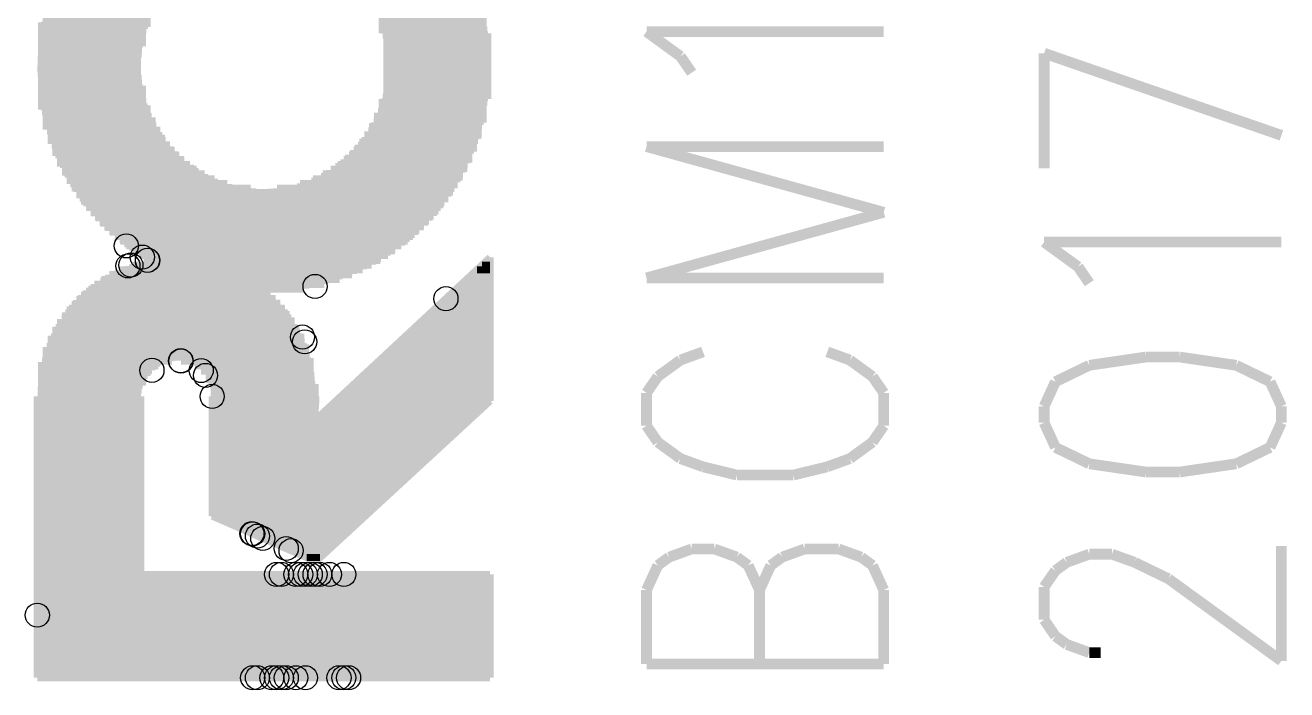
# Model space of a CAD drawing. Header units: millimetres. Extents: x 0 to 297, y 0 to 210.
# Drawn here: x 31.03 to 36.27, y 95.79 to 98.55 of the extents above; entities that cross this region are included whole.
import ezdxf

# ---------------------------------------------------------------- set-up
doc = ezdxf.new("R2010")
doc.units = ezdxf.units.MM
doc.header["$LTSCALE"] = 16.335
doc.layers.add('1', color=7, linetype='CONTINUOUS')

msp = doc.modelspace()

# ---------------------------------------------------------------- linework, layer by layer
at = {"layer": '1', "color": 9, "linetype": 'Continuous'}
for points, const_width in [([(31.5383, 98.5438), (31.5383, 99.1864)], 0.0297), ([(31.4787, 97.6147), (31.4787, 99.1478)], 0.0297), ([(31.4985, 97.6014), (31.4985, 99.161)], 0.0297), ([(31.5185, 98.463), (31.5185, 99.1742)], 0.0297), ([(32.514, 98.5171), (32.514, 99.1821)], 0.0297), ([(32.5338, 97.5936), (32.5338, 99.1699)], 0.0297), ([(32.5538, 97.607), (32.5538, 99.1564)], 0.0297), ([(32.5736, 97.6202), (32.5736, 99.1422)], 0.0297), ([(31.3989, 97.6776), (31.3989, 99.0845)], 0.0297), ([(31.419, 97.6611), (31.419, 99.1013)], 0.0297), ([(31.4388, 97.6446), (31.4388, 99.1178)], 0.0297), ([(31.4588, 97.6291), (31.4588, 99.1333)], 0.0297), ([(32.5935, 97.6357), (32.5935, 99.1277)], 0.0297), ([(32.6135, 97.6512), (32.6135, 99.1112)], 0.0297), ([(32.6333, 97.6677), (32.6333, 99.0947)], 0.0297), ([(31.3593, 97.7152), (31.3593, 99.047)], 0.0297), ([(31.3791, 97.6964), (31.3791, 99.0658)], 0.0297), ([(32.6534, 97.6855), (32.6534, 99.0779)], 0.0297), ([(32.6732, 97.703), (32.6732, 99.0591)], 0.0297), ([(32.693, 97.7231), (32.693, 99.0393)], 0.0297), ([(31.2996, 97.7805), (31.2996, 98.9817)], 0.0297), ([(31.3194, 97.7574), (31.3194, 99.005)], 0.0297), ([(31.3392, 97.7363), (31.3392, 99.0261)], 0.0297), ([(32.7131, 97.7442), (32.7131, 99.0183)], 0.0297), ([(32.7329, 97.7663), (32.7329, 98.9962)], 0.0297), ([(31.2597, 97.8326), (31.2597, 98.9299)], 0.0297), ([(31.2795, 97.8059), (31.2795, 98.9563)], 0.0297), ([(32.7527, 97.7904), (32.7527, 98.9718)], 0.0297), ([(32.7728, 97.8161), (32.7728, 98.9464)], 0.0297), ([(31.2396, 97.8613), (31.2396, 98.9009)], 0.0297), ([(32.7926, 97.8438), (32.7926, 98.9187)], 0.0297), ([(32.8127, 97.8735), (32.8127, 98.89)], 0.0297), ([(31.2, 97.9266), (31.2, 98.8359)], 0.0297), ([(31.2198, 97.8923), (31.2198, 98.8702)], 0.0297), ([(32.8325, 97.9055), (32.8325, 98.8567)], 0.0297), ([(32.8523, 97.941), (32.8523, 98.8214)], 0.0297), ([(31.1799, 97.9642), (31.1799, 98.798)], 0.0297), ([(32.8724, 97.9807), (32.8724, 98.7815)], 0.0297), ([(31.1601, 98.0073), (31.1601, 98.7551)], 0.0297), ([(32.8922, 98.0261), (32.8922, 98.7363)], 0.0297), ([(31.1403, 98.0571), (31.1403, 98.7053)], 0.0297), ([(32.9122, 98.0792), (32.9122, 98.6832)], 0.0297), ([(31.1203, 98.1178), (31.1203, 98.6444)], 0.0297), ([(32.932, 98.1468), (32.932, 98.6157)], 0.0297), ([(31.1004, 98.1999), (31.1004, 98.5626)], 0.0297), ([(31.0926, 98.5105), (31.5295, 98.5105)], 0.0297), ([(31.0949, 98.5306), (31.535, 98.5306)], 0.0297), ([(31.0982, 98.5504), (31.5416, 98.5504)], 0.0297), ([(32.5041, 98.5504), (32.9465, 98.5504)], 0.0297), ([(32.5107, 98.5306), (32.9508, 98.5306)], 0.0297), ([(32.5162, 98.5105), (32.9531, 98.5105)], 0.0297), ([(32.9519, 98.2451), (32.9519, 98.5171)], 0.0297), ([(33.7514, 98.4219), (33.6107, 98.5242)], 0.0446), ([(33.6107, 98.5242), (34.5952, 98.5242)], 0.0446), ([(31.0872, 98.4709), (31.5206, 98.4709)], 0.0297), ([(31.0893, 98.4907), (31.5241, 98.4907)], 0.0297), ([(32.5206, 98.4907), (32.9564, 98.4907)], 0.0297), ([(32.5249, 98.4709), (32.9585, 98.4709)], 0.0297), ([(31.0837, 98.4109), (31.5129, 98.4109)], 0.0297), ([(31.085, 98.431), (31.5152, 98.431)], 0.0297), ([(31.086, 98.4508), (31.5173, 98.4508)], 0.0297), ([(32.5282, 98.4508), (32.9597, 98.4508)], 0.0297), ([(32.5305, 98.431), (32.9607, 98.431)], 0.0297), ([(32.5317, 98.4109), (32.9618, 98.4109)], 0.0297), ([(33.7982, 98.3538), (33.7514, 98.4219)], 0.0446), ([(35.2607, 97.9573), (35.2607, 98.4346)], 0.0446), ([(35.2607, 98.4346), (36.2452, 98.0937)], 0.0446), ([(31.0827, 98.3713), (31.5129, 98.3713)], 0.0297), ([(31.0837, 98.3911), (31.5129, 98.3911)], 0.0297), ([(31.0837, 98.3513), (31.5129, 98.3513)], 0.0297), ([(32.5317, 98.3513), (32.9618, 98.3513)], 0.0297), ([(32.5328, 98.3911), (32.9618, 98.3911)], 0.0297), ([(32.5328, 98.3713), (32.9618, 98.3713)], 0.0297), ([(31.085, 98.3314), (31.5152, 98.3314)], 0.0297), ([(31.086, 98.3114), (31.5173, 98.3114)], 0.0297), ([(31.5185, 97.5882), (31.5185, 98.2994)], 0.0297), ([(32.5282, 98.3114), (32.9597, 98.3114)], 0.0297), ([(32.5305, 98.3314), (32.9607, 98.3314)], 0.0297), ([(31.0872, 98.2916), (31.5206, 98.2916)], 0.0297), ([(31.0893, 98.2717), (31.5241, 98.2717)], 0.0297), ([(31.0916, 98.2517), (31.5284, 98.2517)], 0.0297), ([(32.514, 97.5804), (32.514, 98.2451)], 0.0297), ([(32.5162, 98.2517), (32.9531, 98.2517)], 0.0297), ([(32.5206, 98.2717), (32.9564, 98.2717)], 0.0297), ([(32.5249, 98.2916), (32.9585, 98.2916)], 0.0297), ([(31.0949, 98.2319), (31.535, 98.2319)], 0.0297), ([(31.0982, 98.2121), (31.5406, 98.2121)], 0.0297), ([(31.1025, 98.192), (31.5482, 98.192)], 0.0297), ([(31.5383, 97.0947), (31.5383, 98.2187)], 0.0297), ([(32.4962, 98.192), (32.943, 98.192)], 0.0297), ([(32.5041, 98.2121), (32.9475, 98.2121)], 0.0297), ([(32.5107, 98.2319), (32.9508, 98.2319)], 0.0297), ([(31.1071, 98.1722), (31.5571, 98.1722)], 0.0297), ([(31.1114, 98.1521), (31.566, 98.1521)], 0.0297), ([(31.5584, 97.1181), (31.5584, 98.1689)], 0.0297), ([(32.4741, 97.5572), (32.4741, 98.1445)], 0.0297), ([(32.4787, 98.1521), (32.9343, 98.1521)], 0.0297), ([(32.4886, 98.1722), (32.9386, 98.1722)], 0.0297), ([(32.4941, 97.5682), (32.4941, 98.1877)], 0.0297), ([(31.117, 98.1323), (31.5772, 98.1323)], 0.0297), ([(31.1225, 98.1125), (31.5881, 98.1125)], 0.0297), ([(31.1281, 98.0924), (31.6013, 98.0924)], 0.0297), ([(31.5782, 97.1336), (31.5782, 98.13)], 0.0297), ([(31.598, 97.1445), (31.598, 98.097)], 0.0297), ([(32.4431, 98.0924), (32.9176, 98.0924)], 0.0297), ([(32.4543, 97.5471), (32.4543, 98.1102)], 0.0297), ([(32.4563, 98.1125), (32.9232, 98.1125)], 0.0297), ([(32.4685, 98.1323), (32.9287, 98.1323)], 0.0297), ([(31.1347, 98.0726), (31.6158, 98.0726)], 0.0297), ([(31.1424, 98.0528), (31.6323, 98.0528)], 0.0297), ([(31.6181, 97.1524), (31.6181, 98.0693)], 0.0297), ([(31.6379, 97.1567), (31.6379, 98.0459)], 0.0297), ([(32.4134, 98.0528), (32.9033, 98.0528)], 0.0297), ([(32.4144, 97.5273), (32.4144, 98.0548)], 0.0297), ([(32.4289, 98.0726), (32.911, 98.0726)], 0.0297), ([(32.4342, 97.5372), (32.4342, 98.0802)], 0.0297), ([(33.6107, 98.047), (34.5952, 97.7742)], 0.0446), ([(33.6107, 98.047), (34.5952, 98.047)], 0.0446), ([(31.1502, 98.0327), (31.6491, 98.0327)], 0.0297), ([(31.1579, 98.0129), (31.6689, 98.0129)], 0.0297), ([(31.1667, 97.9929), (31.691, 97.9929)], 0.0297), ([(31.6577, 97.158), (31.6577, 98.0238)], 0.0297), ([(31.6778, 97.158), (31.6778, 98.005)], 0.0297), ([(31.6976, 97.1534), (31.6976, 97.9875)], 0.0297), ([(32.3547, 97.5019), (32.3547, 97.9941)], 0.0297), ([(32.3547, 97.9929), (32.879, 97.9929)], 0.0297), ([(32.3745, 97.5108), (32.3745, 98.0129)], 0.0297), ([(32.3758, 98.0129), (32.8878, 98.0129)], 0.0297), ([(32.3946, 97.5184), (32.3946, 98.0327)], 0.0297), ([(32.3956, 98.0327), (32.8955, 98.0327)], 0.0297), ([(31.1766, 97.973), (31.7164, 97.973)], 0.0297), ([(31.1866, 97.9532), (31.7441, 97.9532)], 0.0297), ([(31.1967, 97.9332), (31.7774, 97.9332)], 0.0297), ([(31.7177, 97.1468), (31.7177, 97.972)], 0.0297), ([(31.7375, 97.1369), (31.7375, 97.9576)], 0.0297), ([(31.7573, 97.1224), (31.7573, 97.9454)], 0.0297), ([(31.7774, 97.1003), (31.7774, 97.9332)], 0.0297), ([(32.2673, 97.9332), (32.849, 97.9332)], 0.0297), ([(32.2749, 97.4765), (32.2749, 97.9377)], 0.0297), ([(32.295, 97.4821), (32.295, 97.9499)], 0.0297), ([(32.3003, 97.9532), (32.8591, 97.9532)], 0.0297), ([(32.3148, 97.4887), (32.3148, 97.9631)], 0.0297), ([(32.3293, 97.973), (32.869, 97.973)], 0.0297), ([(32.3346, 97.4953), (32.3346, 97.9786)], 0.0297), ([(31.2076, 97.9134), (31.8183, 97.9134)], 0.0297), ([(31.2198, 97.8933), (31.8713, 97.8933)], 0.0297), ([(31.7972, 97.066), (31.7972, 97.9233)], 0.0297), ([(31.8172, 96.5087), (31.8172, 97.9144)], 0.0297), ([(31.837, 96.4998), (31.837, 97.9055)], 0.0297), ([(31.8569, 96.492), (31.8569, 97.8989)], 0.0297), ([(31.8769, 96.4831), (31.8769, 97.8923)], 0.0297), ([(31.8967, 96.4744), (31.8967, 97.8867)], 0.0297), ([(31.9165, 96.4656), (31.9165, 97.8824)], 0.0297), ([(31.9366, 96.4567), (31.9366, 97.878)], 0.0297), ([(32.1157, 97.4465), (32.1157, 97.8801)], 0.0297), ([(32.1358, 97.4488), (32.1358, 97.8834)], 0.0297), ([(32.1556, 97.4511), (32.1556, 97.889)], 0.0297), ([(32.1733, 97.8933), (32.8259, 97.8933)], 0.0297), ([(32.1754, 97.4544), (32.1754, 97.8946)], 0.0297), ([(32.1954, 97.4577), (32.1954, 97.9012)], 0.0297), ([(32.2153, 97.462), (32.2153, 97.9088)], 0.0297), ([(32.2274, 97.9134), (32.8381, 97.9134)], 0.0297), ([(32.2353, 97.4666), (32.2353, 97.9177)], 0.0297), ([(32.2551, 97.4709), (32.2551, 97.9276)], 0.0297), ([(31.232, 97.8735), (31.9676, 97.8735)], 0.0297), ([(31.2452, 97.8537), (32.8005, 97.8537)], 0.0297), ([(31.2584, 97.8336), (32.787, 97.8336)], 0.0297), ([(31.9564, 96.4478), (31.9564, 97.8758)], 0.0297), ([(31.9765, 96.4389), (31.9765, 97.8735)], 0.0297), ([(31.9963, 96.43), (31.9963, 97.8712)], 0.0297), ([(32.0161, 96.4214), (32.0161, 97.8712)], 0.0297), ([(32.0362, 96.4125), (32.0362, 97.8712)], 0.0297), ([(32.056, 97.4422), (32.056, 97.8725)], 0.0297), ([(32.0758, 97.4432), (32.0758, 97.8735)], 0.0297), ([(32.0771, 97.8735), (32.8137, 97.8735)], 0.0297), ([(32.0959, 97.4445), (32.0959, 97.8768)], 0.0297), ([(31.2739, 97.8138), (32.7715, 97.8138)], 0.0297), ([(31.2894, 97.794), (32.7563, 97.794)], 0.0297), ([(31.3049, 97.7739), (32.7408, 97.7739)], 0.0297), ([(33.6107, 97.5016), (34.5952, 97.7742)], 0.0446), ([(31.3227, 97.7541), (32.723, 97.7541)], 0.0297), ([(31.3415, 97.734), (32.7042, 97.734)], 0.0297), ([(31.3603, 97.7142), (32.6854, 97.7142)], 0.0297), ([(31.3814, 97.6944), (32.6643, 97.6944)], 0.0297), ([(31.4035, 97.6743), (32.6422, 97.6743)], 0.0297), ([(31.4266, 97.6545), (32.6191, 97.6545)], 0.0297), ([(31.4522, 97.6347), (32.5935, 97.6347)], 0.0297), ([(35.4014, 97.5481), (35.2607, 97.6505)], 0.0446), ([(35.2607, 97.6505), (36.2452, 97.6505)], 0.0446), ([(31.4787, 97.6147), (32.567, 97.6147)], 0.0297), ([(31.4985, 95.8417), (31.4985, 97.5649)], 0.0297), ([(31.5086, 97.5948), (32.5383, 97.5948)], 0.0297), ([(31.5185, 97.0538), (31.5185, 97.5705)], 0.0297), ([(31.5396, 97.5748), (32.5061, 97.5748)], 0.0297), ([(32.2285, 96.9045), (32.9618, 97.587)], 0.0297), ([(32.9519, 96.9819), (32.9519, 97.5771)], 0.0297), ([(32.9618, 96.9908), (32.9618, 97.587)], 0.0297), ([(31.3791, 95.8417), (31.3791, 97.5151)], 0.0297), ([(31.3814, 97.5151), (32.389, 97.5151)], 0.0297), ([(31.3989, 95.8417), (31.3989, 97.525)], 0.0297), ([(31.419, 95.8417), (31.419, 97.5351)], 0.0297), ([(31.4212, 97.5351), (32.4322, 97.5351)], 0.0297), ([(31.4388, 95.8417), (31.4388, 97.5438)], 0.0297), ([(31.4588, 95.8417), (31.4588, 97.5517)], 0.0297), ([(31.471, 97.555), (32.4708, 97.555)], 0.0297), ([(31.4787, 95.8417), (31.4787, 97.5583)], 0.0297), ([(32.8856, 97.5151), (32.9618, 97.5151)], 0.0297), ([(32.8922, 96.9268), (32.8922, 97.5217)], 0.0297), ([(32.9077, 97.5351), (32.9618, 97.5351)], 0.0297), ([(32.9122, 96.9443), (32.9122, 97.5405)], 0.0297), ([(32.9287, 97.555), (32.9618, 97.555)], 0.0297), ([(32.932, 96.9631), (32.932, 97.5593)], 0.0297), ([(35.4482, 97.48), (35.4014, 97.5481)], 0.0446), ([(31.2996, 95.8417), (31.2996, 97.461)], 0.0297), ([(31.3194, 95.8417), (31.3194, 97.4765)], 0.0297), ([(31.3194, 97.4752), (32.2739, 97.4752)], 0.0297), ([(31.3392, 95.8417), (31.3392, 97.4907)], 0.0297), ([(31.3481, 97.4953), (32.3369, 97.4953)], 0.0297), ([(31.3593, 95.8417), (31.3593, 97.5029)], 0.0297), ([(32.8325, 96.8714), (32.8325, 97.4666)], 0.0297), ([(32.8424, 97.4752), (32.9618, 97.4752)], 0.0297), ([(32.8523, 96.8902), (32.8523, 97.4854)], 0.0297), ([(32.8645, 97.4953), (32.9618, 97.4953)], 0.0297), ([(32.8724, 96.908), (32.8724, 97.5042)], 0.0297), ([(33.6107, 97.5016), (34.5952, 97.5016)], 0.0446), ([(31.2498, 97.4155), (32.0715, 97.4155)], 0.0297), ([(31.2597, 95.8417), (31.2597, 97.4267)], 0.0297), ([(31.2706, 97.4356), (32.0504, 97.4356)], 0.0297), ([(31.2795, 95.8417), (31.2795, 97.4445)], 0.0297), ([(31.294, 97.4554), (32.1866, 97.4554)], 0.0297), ([(32.056, 96.4046), (32.056, 97.43)], 0.0297), ([(32.0758, 96.3957), (32.0758, 97.4112)], 0.0297), ([(32.7728, 96.8171), (32.7728, 97.4112)], 0.0297), ([(32.7784, 97.4155), (32.9618, 97.4155)], 0.0297), ([(32.7926, 96.8349), (32.7926, 97.43)], 0.0297), ([(32.8005, 97.4356), (32.9618, 97.4356)], 0.0297), ([(32.8127, 96.8537), (32.8127, 97.4478)], 0.0297), ([(32.8213, 97.4554), (32.9618, 97.4554)], 0.0297), ([(31.1987, 97.3558), (32.1223, 97.3558)], 0.0297), ([(31.2, 95.8417), (31.2, 97.3591)], 0.0297), ([(31.2142, 97.3759), (32.1068, 97.3759)], 0.0297), ([(31.2198, 95.8417), (31.2198, 97.3835)], 0.0297), ([(31.231, 97.3957), (32.0903, 97.3957)], 0.0297), ([(31.2396, 95.8417), (31.2396, 97.4056)], 0.0297), ([(32.0959, 96.3871), (32.0959, 97.3891)], 0.0297), ([(32.1157, 96.3782), (32.1157, 97.3647)], 0.0297), ([(32.7131, 96.762), (32.7131, 97.3558)], 0.0297), ([(32.7141, 97.3558), (32.9618, 97.3558)], 0.0297), ([(32.7329, 96.7795), (32.7329, 97.3746)], 0.0297), ([(32.7362, 97.3759), (32.9618, 97.3759)], 0.0297), ([(32.7527, 96.7983), (32.7527, 97.3924)], 0.0297), ([(32.7573, 97.3957), (32.9618, 97.3957)], 0.0297), ([(31.1711, 97.3159), (32.15, 97.3159)], 0.0297), ([(31.1799, 95.8417), (31.1799, 97.3314)], 0.0297), ([(31.1845, 97.336), (32.1368, 97.336)], 0.0297), ([(32.1358, 96.3693), (32.1358, 97.338)], 0.0297), ([(32.1556, 96.3604), (32.1556, 97.306)], 0.0297), ([(32.6709, 97.3159), (32.9618, 97.3159)], 0.0297), ([(32.6732, 96.7254), (32.6732, 97.3182)], 0.0297), ([(32.693, 96.7432), (32.693, 97.337)], 0.0297), ([(32.693, 97.336), (32.9618, 97.336)], 0.0297), ([(31.1391, 97.2563), (32.1832, 97.2563)], 0.0297), ([(31.1403, 95.8417), (31.1403, 97.2618)], 0.0297), ([(31.1479, 97.2763), (32.1733, 97.2763)], 0.0297), ([(31.1591, 97.2961), (32.1622, 97.2961)], 0.0297), ([(31.1601, 95.8417), (31.1601, 97.2994)], 0.0297), ([(32.1754, 96.3515), (32.1754, 97.2707)], 0.0297), ([(32.6069, 97.2563), (32.9618, 97.2563)], 0.0297), ([(32.6135, 96.67), (32.6135, 97.2629)], 0.0297), ([(32.629, 97.2763), (32.9618, 97.2763)], 0.0297), ([(32.6333, 96.6888), (32.6333, 97.2817)], 0.0297), ([(32.6498, 97.2961), (32.9618, 97.2961)], 0.0297), ([(32.6534, 96.7066), (32.6534, 97.3005)], 0.0297), ([(31.1203, 95.8417), (31.1203, 97.2154)], 0.0297), ([(31.1213, 97.2164), (32.1998, 97.2164)], 0.0297), ([(31.1291, 97.2364), (32.1921, 97.2364)], 0.0297), ([(32.1954, 96.3426), (32.1954, 97.2265)], 0.0297), ([(32.5538, 96.6149), (32.5538, 97.2077)], 0.0297), ([(32.5637, 97.2164), (32.9618, 97.2164)], 0.0297), ([(32.5736, 96.6337), (32.5736, 97.2265)], 0.0297), ([(32.5858, 97.2364), (32.9618, 97.2364)], 0.0297), ([(32.5935, 96.6512), (32.5935, 97.2453)], 0.0297), ([(33.8452, 97.1948), (33.7514, 97.1605)], 0.0446), ([(34.4545, 97.1605), (34.3608, 97.1948)], 0.0446), ([(31.1004, 95.8417), (31.1004, 97.1524)], 0.0297), ([(31.1025, 97.1567), (31.6422, 97.1567)], 0.0297), ([(31.1081, 97.1768), (32.213, 97.1768)], 0.0297), ([(31.1147, 97.1966), (32.2064, 97.1966)], 0.0297), ([(31.6788, 97.1567), (32.2186, 97.1567)], 0.0297), ([(32.2153, 96.334), (32.2153, 97.1689)], 0.0297), ([(32.4941, 96.5606), (32.4941, 97.1524)], 0.0297), ([(32.4995, 97.1567), (32.9618, 97.1567)], 0.0297), ([(32.514, 96.5783), (32.514, 97.1712)], 0.0297), ([(32.5216, 97.1768), (32.9618, 97.1768)], 0.0297), ([(32.5338, 96.5971), (32.5338, 97.1889)], 0.0297), ([(32.5427, 97.1966), (32.9618, 97.1966)], 0.0297), ([(33.7514, 97.1605), (33.6577, 97.0924)], 0.0446), ([(34.5482, 97.0924), (34.4545, 97.1605)], 0.0446), ([(35.4482, 97.1389), (35.3077, 97.0708)], 0.0446), ([(35.6826, 97.1732), (35.4482, 97.1389)], 0.0446), ([(35.8233, 97.1732), (35.6826, 97.1732)], 0.0446), ([(36.0578, 97.1389), (35.8233, 97.1732)], 0.0446), ([(36.1982, 97.0708), (36.0578, 97.1389)], 0.0446), ([(31.0905, 97.097), (31.5406, 97.097)], 0.0297), ([(31.0938, 97.1171), (31.5584, 97.1171)], 0.0297), ([(31.0971, 97.1369), (31.5848, 97.1369)], 0.0297), ([(31.7365, 97.1369), (32.2241, 97.1369)], 0.0297), ([(31.7629, 97.1171), (32.2274, 97.1171)], 0.0297), ([(31.7807, 97.097), (32.2318, 97.097)], 0.0297), ([(32.4342, 96.5052), (32.4342, 97.097)], 0.0297), ([(32.4355, 97.097), (32.9618, 97.097)], 0.0297), ([(32.4543, 96.5242), (32.4543, 97.1158)], 0.0297), ([(32.4576, 97.1171), (32.9618, 97.1171)], 0.0297), ([(32.4741, 96.5418), (32.4741, 97.1336)], 0.0297), ([(32.4787, 97.1369), (32.9618, 97.1369)], 0.0297), ([(33.6577, 97.0924), (33.6107, 97.0244)], 0.0446), ([(34.5952, 97.0244), (34.5482, 97.0924)], 0.0446), ([(31.085, 97.0571), (31.5206, 97.0571)], 0.0297), ([(31.0872, 97.0772), (31.5284, 97.0772)], 0.0297), ([(31.7929, 97.0772), (32.234, 97.0772)], 0.0297), ([(31.8005, 97.0571), (32.2363, 97.0571)], 0.0297), ([(32.2353, 96.9555), (32.2353, 97.0617)], 0.0297), ([(32.3745, 96.4501), (32.3745, 97.0416)], 0.0297), ([(32.3923, 97.0571), (32.9618, 97.0571)], 0.0297), ([(32.3946, 96.4689), (32.3946, 97.0594)], 0.0297), ([(32.4144, 96.4864), (32.4144, 97.0782)], 0.0297), ([(32.4144, 97.0772), (32.9618, 97.0772)], 0.0297), ([(35.3077, 97.0708), (35.2607, 96.9685)], 0.0446), ([(36.2452, 96.9685), (36.1982, 97.0708)], 0.0446), ([(31.0827, 95.8417), (31.0827, 97.0096)], 0.0297), ([(31.0827, 96.9974), (31.5119, 96.9974)], 0.0297), ([(31.0837, 97.0373), (31.5152, 97.0373)], 0.0297), ([(31.0837, 97.0175), (31.5129, 97.0175)], 0.0297), ([(31.5119, 96.2707), (31.5119, 97.0096)], 0.0297), ([(31.8061, 97.0373), (32.2374, 97.0373)], 0.0297), ([(31.8083, 97.0175), (32.2374, 97.0175)], 0.0297), ([(31.8083, 96.5131), (31.8083, 97.0096)], 0.0297), ([(31.8083, 96.9974), (32.2386, 96.9974)], 0.0297), ([(32.2386, 96.3238), (32.9618, 96.9908)], 0.0297), ([(32.328, 96.9974), (32.9618, 96.9974)], 0.0297), ([(32.3346, 96.4135), (32.3346, 97.004)], 0.0297), ([(32.3501, 97.0175), (32.9618, 97.0175)], 0.0297), ([(32.3547, 96.4323), (32.3547, 97.0228)], 0.0297), ([(32.3712, 97.0373), (32.9618, 97.0373)], 0.0297), ([(33.6107, 97.0244), (33.6107, 96.888)], 0.0446), ([(34.5952, 96.888), (34.5952, 97.0244)], 0.0446), ([(31.0827, 96.9776), (31.5119, 96.9776)], 0.0297), ([(31.0827, 96.9578), (31.5119, 96.9578)], 0.0297), ([(31.0827, 96.9377), (31.5119, 96.9377)], 0.0297), ([(31.8083, 96.9776), (32.2374, 96.9776)], 0.0297), ([(31.8083, 96.9578), (32.2363, 96.9578)], 0.0297), ([(31.8083, 96.9377), (32.234, 96.9377)], 0.0297), ([(32.264, 96.9377), (32.9054, 96.9377)], 0.0297), ([(32.2749, 96.3581), (32.2749, 96.9489)], 0.0297), ([(32.2861, 96.9578), (32.9275, 96.9578)], 0.0297), ([(32.295, 96.3769), (32.295, 96.9677)], 0.0297), ([(32.3072, 96.9776), (32.9486, 96.9776)], 0.0297), ([(32.3148, 96.3957), (32.3148, 96.9865)], 0.0297), ([(35.2607, 96.9685), (35.2607, 96.9004)], 0.0446), ([(36.2452, 96.9004), (36.2452, 96.9685)], 0.0446), ([(31.0827, 96.9179), (31.5119, 96.9179)], 0.0297), ([(31.0827, 96.8979), (31.5119, 96.8979)], 0.0297), ([(31.8083, 96.9179), (32.2307, 96.9179)], 0.0297), ([(31.8083, 96.8979), (32.8624, 96.8979)], 0.0297), ([(32.2353, 96.3261), (32.2353, 96.9123)], 0.0297), ([(32.2429, 96.9179), (32.8833, 96.9179)], 0.0297), ([(32.2551, 96.3406), (32.2551, 96.9301)], 0.0297), ([(33.6107, 96.888), (33.6577, 96.8196)], 0.0446), ([(34.5482, 96.8196), (34.5952, 96.888)], 0.0446), ([(35.2607, 96.9004), (35.3077, 96.798)], 0.0446), ([(36.1982, 96.798), (36.2452, 96.9004)], 0.0446), ([(31.0827, 96.8781), (31.5119, 96.8781)], 0.0297), ([(31.0827, 96.8582), (31.5119, 96.8582)], 0.0297), ([(31.0827, 96.8382), (31.5119, 96.8382)], 0.0297), ([(31.8083, 96.8781), (32.8401, 96.8781)], 0.0297), ([(31.8083, 96.8582), (32.8193, 96.8582)], 0.0297), ([(31.8083, 96.8382), (32.7972, 96.8382)], 0.0297), ([(31.0827, 96.8184), (31.5119, 96.8184)], 0.0297), ([(31.0827, 96.7983), (31.5119, 96.7983)], 0.0297), ([(31.0827, 96.7785), (31.5119, 96.7785)], 0.0297), ([(31.8083, 96.8184), (32.7761, 96.8184)], 0.0297), ([(31.8083, 96.7983), (32.754, 96.7983)], 0.0297), ([(31.8083, 96.7785), (32.7329, 96.7785)], 0.0297), ([(33.6577, 96.8196), (33.7514, 96.7516)], 0.0446), ([(34.4545, 96.7516), (34.5482, 96.8196)], 0.0446), ([(35.3077, 96.798), (35.4482, 96.73)], 0.0446), ([(36.0578, 96.73), (36.1982, 96.798)], 0.0446), ([(31.0827, 96.7587), (31.5119, 96.7587)], 0.0297), ([(31.0827, 96.7386), (31.5119, 96.7386)], 0.0297), ([(31.8083, 96.7587), (32.7108, 96.7587)], 0.0297), ([(31.8083, 96.7386), (32.6887, 96.7386)], 0.0297), ([(33.7514, 96.7516), (33.8452, 96.7175)], 0.0446), ([(34.3608, 96.7175), (34.4545, 96.7516)], 0.0446), ([(35.4482, 96.73), (35.6826, 96.6959)], 0.0446), ([(35.8233, 96.6959), (36.0578, 96.73)], 0.0446), ([(31.0827, 96.7188), (31.5119, 96.7188)], 0.0297), ([(31.0827, 96.699), (31.5119, 96.699)], 0.0297), ([(31.0827, 96.6789), (31.5119, 96.6789)], 0.0297), ([(31.8083, 96.7188), (32.6676, 96.7188)], 0.0297), ([(31.8083, 96.699), (32.6455, 96.699)], 0.0297), ([(31.8083, 96.6789), (32.6244, 96.6789)], 0.0297), ([(33.8452, 96.7175), (33.9859, 96.6832)], 0.0446), ([(33.9859, 96.6832), (34.2201, 96.6832)], 0.0446), ([(34.2201, 96.6832), (34.3608, 96.7175)], 0.0446), ([(35.6826, 96.6959), (35.8233, 96.6959)], 0.0446), ([(31.0827, 96.6591), (31.5119, 96.6591)], 0.0297), ([(31.0827, 96.639), (31.5119, 96.639)], 0.0297), ([(31.8083, 96.6591), (32.6023, 96.6591)], 0.0297), ([(31.8083, 96.639), (32.5815, 96.639)], 0.0297), ([(31.0827, 96.6192), (31.5119, 96.6192)], 0.0297), ([(31.0827, 96.5994), (31.5119, 96.5994)], 0.0297), ([(31.0827, 96.5793), (31.5119, 96.5793)], 0.0297), ([(31.8083, 96.6192), (32.5592, 96.6192)], 0.0297), ([(31.8083, 96.5994), (32.5371, 96.5994)], 0.0297), ([(31.8083, 96.5793), (32.5162, 96.5793)], 0.0297), ([(31.0827, 96.5595), (31.5119, 96.5595)], 0.0297), ([(31.0827, 96.5395), (31.5119, 96.5395)], 0.0297), ([(31.0827, 96.5197), (31.5119, 96.5197)], 0.0297), ([(31.8083, 96.5595), (32.4941, 96.5595)], 0.0297), ([(31.8083, 96.5395), (32.4731, 96.5395)], 0.0297), ([(31.8083, 96.5197), (32.451, 96.5197)], 0.0297), ([(31.0827, 96.4998), (31.5119, 96.4998)], 0.0297), ([(31.0827, 96.4798), (31.5119, 96.4798)], 0.0297), ([(31.8083, 96.5131), (32.2386, 96.3238)], 0.0297), ([(31.837, 96.4998), (32.4299, 96.4998)], 0.0297), ([(31.8823, 96.4798), (32.4078, 96.4798)], 0.0297), ([(31.0827, 96.46), (31.5119, 96.46)], 0.0297), ([(31.0827, 96.4402), (31.5119, 96.4402)], 0.0297), ([(31.0827, 96.4201), (31.5119, 96.4201)], 0.0297), ([(31.9277, 96.46), (32.3867, 96.46)], 0.0297), ([(31.9732, 96.4402), (32.3646, 96.4402)], 0.0297), ([(32.0184, 96.4201), (32.3425, 96.4201)], 0.0297), ([(31.0827, 96.4003), (31.5119, 96.4003)], 0.0297), ([(31.0827, 96.3802), (31.5119, 96.3802)], 0.0297), ([(31.0827, 96.3604), (31.5119, 96.3604)], 0.0297), ([(32.0649, 96.4003), (32.3214, 96.4003)], 0.0297), ([(32.1101, 96.3802), (32.2993, 96.3802)], 0.0297), ([(32.1556, 96.3604), (32.2782, 96.3604)], 0.0297), ([(33.7045, 96.3424), (33.7982, 96.3764)], 0.0446), ([(33.7982, 96.3764), (33.8919, 96.3764)], 0.0446), ([(33.8919, 96.3764), (33.9859, 96.3424)], 0.0446), ([(34.1733, 96.3424), (34.2671, 96.3764)], 0.0446), ([(34.2671, 96.3764), (34.4075, 96.3764)], 0.0446), ([(34.4075, 96.3764), (34.5015, 96.3424)], 0.0446), ([(35.3544, 96.3208), (35.4482, 96.3548)], 0.0446), ([(35.4482, 96.3548), (35.5421, 96.3548)], 0.0446), ([(35.5421, 96.3548), (35.6359, 96.3208)], 0.0446), ([(36.2452, 95.9118), (36.2452, 96.3891)], 0.0446), ([(31.0827, 96.3406), (31.5119, 96.3406)], 0.0297), ([(31.0827, 96.3205), (31.5119, 96.3205)], 0.0297), ([(32.201, 96.3406), (32.2561, 96.3406)], 0.0297), ([(33.6107, 96.206), (33.6577, 96.3083)], 0.0446), ([(33.6577, 96.3083), (33.7045, 96.3424)], 0.0446), ([(33.9859, 96.3424), (34.0326, 96.3083)], 0.0446), ([(34.0326, 96.3083), (34.0796, 96.206)], 0.0446), ([(34.0796, 96.206), (34.1263, 96.3083)], 0.0446), ([(34.1263, 96.3083), (34.1733, 96.3424)], 0.0446), ([(34.5015, 96.3424), (34.5482, 96.3083)], 0.0446), ([(34.5482, 96.3083), (34.5952, 96.206)], 0.0446), ([(35.3077, 96.2867), (35.3544, 96.3208)], 0.0446), ([(35.6359, 96.3208), (35.7763, 96.2527)], 0.0446), ([(31.0827, 96.3007), (31.5119, 96.3007)], 0.0297), ([(31.0827, 96.2809), (31.5119, 96.2809)], 0.0297), ([(31.0827, 96.2608), (32.9618, 96.2608)], 0.0297), ([(31.5119, 96.2707), (32.9618, 96.2707)], 0.0297), ([(31.5185, 95.8417), (31.5185, 96.2707)], 0.0297), ([(31.5383, 95.8417), (31.5383, 96.2707)], 0.0297), ([(31.5584, 95.8417), (31.5584, 96.2707)], 0.0297), ([(31.5782, 95.8417), (31.5782, 96.2707)], 0.0297), ([(31.598, 95.8417), (31.598, 96.2707)], 0.0297), ([(31.6181, 95.8417), (31.6181, 96.2707)], 0.0297), ([(31.6379, 95.8417), (31.6379, 96.2707)], 0.0297), ([(31.6577, 95.8417), (31.6577, 96.2707)], 0.0297), ([(31.6778, 95.8417), (31.6778, 96.2707)], 0.0297), ([(31.6976, 95.8417), (31.6976, 96.2707)], 0.0297), ([(31.7177, 95.8417), (31.7177, 96.2707)], 0.0297), ([(31.7375, 95.8417), (31.7375, 96.2707)], 0.0297), ([(31.7573, 95.8417), (31.7573, 96.2707)], 0.0297), ([(31.7774, 95.8417), (31.7774, 96.2707)], 0.0297), ([(31.7972, 95.8417), (31.7972, 96.2707)], 0.0297), ([(31.8172, 95.8417), (31.8172, 96.2707)], 0.0297), ([(31.837, 95.8417), (31.837, 96.2707)], 0.0297), ([(31.8569, 95.8417), (31.8569, 96.2707)], 0.0297), ([(31.8769, 95.8417), (31.8769, 96.2707)], 0.0297), ([(31.8967, 95.8417), (31.8967, 96.2707)], 0.0297), ([(31.9165, 95.8417), (31.9165, 96.2707)], 0.0297), ([(31.9366, 95.8417), (31.9366, 96.2707)], 0.0297), ([(31.9564, 95.8417), (31.9564, 96.2707)], 0.0297), ([(31.9765, 95.8417), (31.9765, 96.2707)], 0.0297), ([(31.9963, 95.8417), (31.9963, 96.2707)], 0.0297), ([(32.0161, 95.8417), (32.0161, 96.2707)], 0.0297), ([(32.0362, 95.8417), (32.0362, 96.2707)], 0.0297), ([(32.056, 95.8417), (32.056, 96.2707)], 0.0297), ([(32.0758, 95.8417), (32.0758, 96.2707)], 0.0297), ([(32.0959, 95.8417), (32.0959, 96.2707)], 0.0297), ([(32.1157, 95.8417), (32.1157, 96.2707)], 0.0297), ([(32.1358, 95.8417), (32.1358, 96.2707)], 0.0297), ([(32.1556, 95.8417), (32.1556, 96.2707)], 0.0297), ([(32.1754, 95.8417), (32.1754, 96.2707)], 0.0297), ([(32.1954, 95.8417), (32.1954, 96.2707)], 0.0297), ([(32.2153, 95.8417), (32.2153, 96.2707)], 0.0297), ([(32.2353, 95.8417), (32.2353, 96.2707)], 0.0297), ([(32.2551, 95.8417), (32.2551, 96.2707)], 0.0297), ([(32.2749, 95.8417), (32.2749, 96.2707)], 0.0297), ([(32.295, 95.8417), (32.295, 96.2707)], 0.0297), ([(32.3148, 95.8417), (32.3148, 96.2707)], 0.0297), ([(32.3346, 95.8417), (32.3346, 96.2707)], 0.0297), ([(32.3547, 95.8417), (32.3547, 96.2707)], 0.0297), ([(32.3745, 95.8417), (32.3745, 96.2707)], 0.0297), ([(32.3946, 95.8417), (32.3946, 96.2707)], 0.0297), ([(32.4144, 95.8417), (32.4144, 96.2707)], 0.0297), ([(32.4342, 95.8417), (32.4342, 96.2707)], 0.0297), ([(32.4543, 95.8417), (32.4543, 96.2707)], 0.0297), ([(32.4741, 95.8417), (32.4741, 96.2707)], 0.0297), ([(32.4941, 95.8417), (32.4941, 96.2707)], 0.0297), ([(32.514, 95.8417), (32.514, 96.2707)], 0.0297), ([(32.5338, 95.8417), (32.5338, 96.2707)], 0.0297), ([(32.5538, 95.8417), (32.5538, 96.2707)], 0.0297), ([(32.5736, 95.8417), (32.5736, 96.2707)], 0.0297), ([(32.5935, 95.8417), (32.5935, 96.2707)], 0.0297), ([(32.6135, 95.8417), (32.6135, 96.2707)], 0.0297), ([(32.6333, 95.8417), (32.6333, 96.2707)], 0.0297), ([(32.6534, 95.8417), (32.6534, 96.2707)], 0.0297), ([(32.6732, 95.8417), (32.6732, 96.2707)], 0.0297), ([(32.693, 95.8417), (32.693, 96.2707)], 0.0297), ([(32.7131, 95.8417), (32.7131, 96.2707)], 0.0297), ([(32.7329, 95.8417), (32.7329, 96.2707)], 0.0297), ([(32.7527, 95.8417), (32.7527, 96.2707)], 0.0297), ([(32.7728, 95.8417), (32.7728, 96.2707)], 0.0297), ([(32.7926, 95.8417), (32.7926, 96.2707)], 0.0297), ([(32.8127, 95.8417), (32.8127, 96.2707)], 0.0297), ([(32.8325, 95.8417), (32.8325, 96.2707)], 0.0297), ([(32.8523, 95.8417), (32.8523, 96.2707)], 0.0297), ([(32.8724, 95.8417), (32.8724, 96.2707)], 0.0297), ([(32.8922, 95.8417), (32.8922, 96.2707)], 0.0297), ([(32.9122, 95.8417), (32.9122, 96.2707)], 0.0297), ([(32.932, 95.8417), (32.932, 96.2707)], 0.0297), ([(32.9519, 95.8417), (32.9519, 96.2707)], 0.0297), ([(32.9618, 95.8417), (32.9618, 96.2707)], 0.0297), ([(35.2607, 96.2187), (35.3077, 96.2867)], 0.0446), ([(35.7763, 96.2527), (36.2452, 95.9118)], 0.0446), ([(31.0827, 96.241), (32.9618, 96.241)], 0.0297), ([(31.0827, 96.221), (32.9618, 96.221)], 0.0297), ([(33.6107, 95.8991), (33.6107, 96.206)], 0.0446), ([(34.0796, 95.8991), (34.0796, 96.206)], 0.0446), ([(34.5952, 96.206), (34.5952, 95.8991)], 0.0446), ([(35.2607, 96.0823), (35.2607, 96.2187)], 0.0446), ([(31.0827, 96.2011), (32.9618, 96.2011)], 0.0297), ([(31.0827, 96.1813), (32.9618, 96.1813)], 0.0297), ([(31.0827, 96.1613), (32.9618, 96.1613)], 0.0297), ([(31.0827, 96.1415), (32.9618, 96.1415)], 0.0297), ([(31.0827, 96.1214), (32.9618, 96.1214)], 0.0297), ([(31.0827, 96.1016), (32.9618, 96.1016)], 0.0297), ([(31.0827, 96.0818), (32.9618, 96.0818)], 0.0297), ([(31.0827, 96.0617), (32.9618, 96.0617)], 0.0297), ([(35.3077, 96.0139), (35.2607, 96.0823)], 0.0446), ([(31.0827, 96.0419), (32.9618, 96.0419)], 0.0297), ([(31.0827, 96.0221), (32.9618, 96.0221)], 0.0297), ([(31.0827, 96.002), (32.9618, 96.002)], 0.0297), ([(35.3544, 95.9799), (35.3077, 96.0139)], 0.0446), ([(31.0827, 95.9822), (32.9618, 95.9822)], 0.0297), ([(31.0827, 95.9621), (32.9618, 95.9621)], 0.0297), ([(31.0827, 95.9423), (32.9618, 95.9423)], 0.0297), ([(35.4482, 95.9459), (35.3544, 95.9799)], 0.0446), ([(35.4952, 95.9459), (35.4482, 95.9459)], 0.0446), ([(31.0827, 95.9225), (32.9618, 95.9225)], 0.0297), ([(31.0827, 95.9024), (32.9618, 95.9024)], 0.0297), ([(33.6107, 95.8991), (34.5952, 95.8991)], 0.0446), ([(31.0827, 95.8826), (32.9618, 95.8826)], 0.0297), ([(31.0827, 95.8626), (32.9618, 95.8626)], 0.0297), ([(31.0827, 95.8417), (32.9618, 95.8417)], 0.0297)]:
    msp.add_lwpolyline(points, dxfattribs=dict(at, const_width=const_width))
at = {"layer": '1', "color": 9, "linetype": 'Continuous', "const_width": 0.0297}
msp.add_lwpolyline([(32.229, 96.905, 0.045454), (32.2385, 97.0099)], format="xyb", dxfattribs=at)
at = {"layer": '1', "color": 7, "linetype": 'Continuous'}
for centre in [(31.4522, 97.6347), (31.5185, 97.5882), (31.4588, 97.5517), (31.471, 97.555), (31.5396, 97.5748), (31.5406, 97.5748), (32.2353, 97.4666), (32.7784, 97.4155), (32.1832, 97.2563), (32.1921, 97.2364), (31.5584, 97.1181), (31.6778, 97.158), (31.6788, 97.1567), (31.7629, 97.1171), (31.7807, 97.097), (31.8083, 97.0099), (31.9732, 96.4402), (31.9765, 96.4389), (31.9963, 96.43), (32.0184, 96.4201), (32.1157, 96.3782), (32.1358, 96.3693), (32.0758, 96.2707), (32.0959, 96.2707), (32.1556, 96.2707), (32.1754, 96.2707), (32.1954, 96.2707), (32.2153, 96.2707), (32.2353, 96.2707), (32.2551, 96.2707), (32.295, 96.2707), (32.3547, 96.2707), (31.0827, 96.1016), (31.9765, 95.8417), (31.9963, 95.8417), (32.056, 95.8417), (32.0758, 95.8417), (32.0959, 95.8417), (32.1157, 95.8417), (32.1556, 95.8417), (32.1954, 95.8417), (32.3346, 95.8417), (32.3547, 95.8417), (32.3745, 95.8417)]:
    msp.add_circle(centre, 0.05, dxfattribs=at)

doc.saveas('drawing.dxf')
